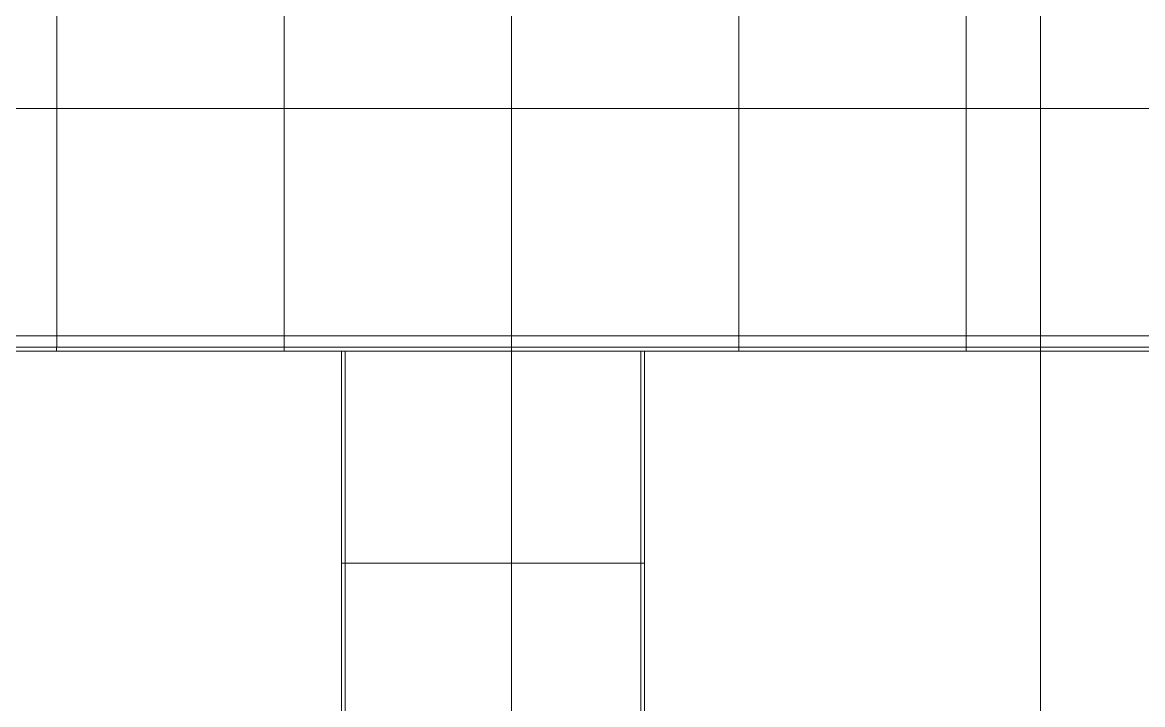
# Model space of a CAD drawing. Header units: millimetres. Extents: x -88595 to 880822, y -1054509 to -148035.
# Drawn here: x 543276 to 546232, y -277348 to -275547 of the extents above; entities that cross this region are included whole.
import ezdxf

# ---------------------------------------------------------------- set-up
doc = ezdxf.new("R2010")
doc.units = ezdxf.units.MM
doc.linetypes.add('ADSK_Линия сетки', pattern=[25, 20, -2.5, 0, -2.5])
for name, color, linetype, lineweight in [('Оборудование', 7, 'Continuous', 18), ('Ограждение', 7, 'Continuous', 9), ('Оси', 7, 'Continuous', 9)]:
    doc.layers.add(name, color=color, linetype=linetype, lineweight=lineweight)
pattern_1 = [(0, (548766.5, 663825.2), (0, 600), []), (90, (548766.5, 663825.2), (-600, 4e-14), [])]

# ---------------------------------------------------------------- blocks, each defined once
blk = doc.blocks.new('Кровля')
at = {"layer": 'Ограждение'}
h = blk.add_hatch(dxfattribs=at)
h.set_pattern_fill('FP_25', color=256, style=0, pattern_type=2)
h.set_pattern_definition(pattern_1)
h.paths.add_polyline_path([(564081.9, 650032.5), (562901.9, 651212.5), (516283.2, 651212.5), (516283.2, 650032.5), (564012.7, 650032.5)])
h = blk.add_hatch(dxfattribs=at)
h.set_pattern_fill('FP_65', color=256, style=0, pattern_type=2)
h.set_pattern_definition([(0, (548766.5, 658571.84), (0, 424.264), []), (90, (548766.5, 658571.84), (-600, 4e-14), [])])
h.paths.add_polyline_path([(564081.9, 650022.5), (564091.9, 650022.5), (564081.9, 650032.5), (534785.5, 650032.5), (534785.5, 650022.5), (564012.7, 650022.5)])
h.paths.add_polyline_path([(516283.2, 650022.5), (533985.5, 650022.5), (533985.5, 650032.5), (516283.2, 650032.5)])
h = blk.add_hatch(dxfattribs=at)
h.set_pattern_fill('FP_90', color=256, style=0, pattern_type=2)
h.set_pattern_definition([(0, (552219, 663825.2), (0, 600), []), (90, (552219, 663825.2), (-424.264, 3e-14), [])])
h.paths.add_polyline_path([(556385.5, 645965.5), (556395.5, 645975.5), (556395.5, 650022.5), (556385.5, 650022.5), (556385.5, 645975.5)])
h = blk.add_hatch(dxfattribs=at)
h.set_pattern_fill('FP_18', color=256, style=0, pattern_type=2)
h.set_pattern_definition(pattern_1)
h.paths.add_polyline_path([(556395.5, 645975.5), (557175.5, 646755.5), (557175.5, 650022.5), (556395.5, 650022.5), (556395.5, 645998.1)])
h = blk.add_hatch(dxfattribs=at)
h.set_pattern_fill('FP_91', color=256, style=0, pattern_type=2)
h.set_pattern_definition([(0, (553333, 663825.2), (0, 600), []), (90, (553333, 663825.2), (-424.264, 3e-14), [])])
h.paths.add_polyline_path([(557175.5, 646755.5), (557185.5, 646765.5), (557185.5, 650022.5), (557175.5, 650022.5), (557175.5, 646765.5)])
for p, q in [((564081.9, 650032.5), (534785.5, 650032.5)), ((556385.5, 650022.5), (534785.5, 650022.5)), ((556385.5, 650022.5), (556395.5, 650022.5)), ((556385.5, 645965.5), (556385.5, 650022.5)), ((556395.5, 650022.5), (557175.5, 650022.5)), ((556395.5, 645975.5), (556395.5, 650022.5)), ((557175.5, 650022.5), (557185.5, 650022.5)), ((557175.5, 646755.5), (557175.5, 650022.5)), ((564091.9, 650022.5), (557185.5, 650022.5)), ((557185.5, 646765.5), (557185.5, 650022.5))]:
    blk.add_line(p, q, dxfattribs=at)
at = {"layer": 'Оси', "linetype": 'ADSK_Линия сетки', "ltscale": 100}
blk.add_line((558230.5, 695936.1), (558230.5, 631229.3), dxfattribs=at)

msp = doc.modelspace()

# ---------------------------------------------------------------- block references
at = {"layer": 'Оборудование', "color": 5, "true_color": 0x0000ff}
msp.add_blockref('Кровля', (-12267.3, -926437.4), dxfattribs=at)

doc.saveas('drawing.dxf')
